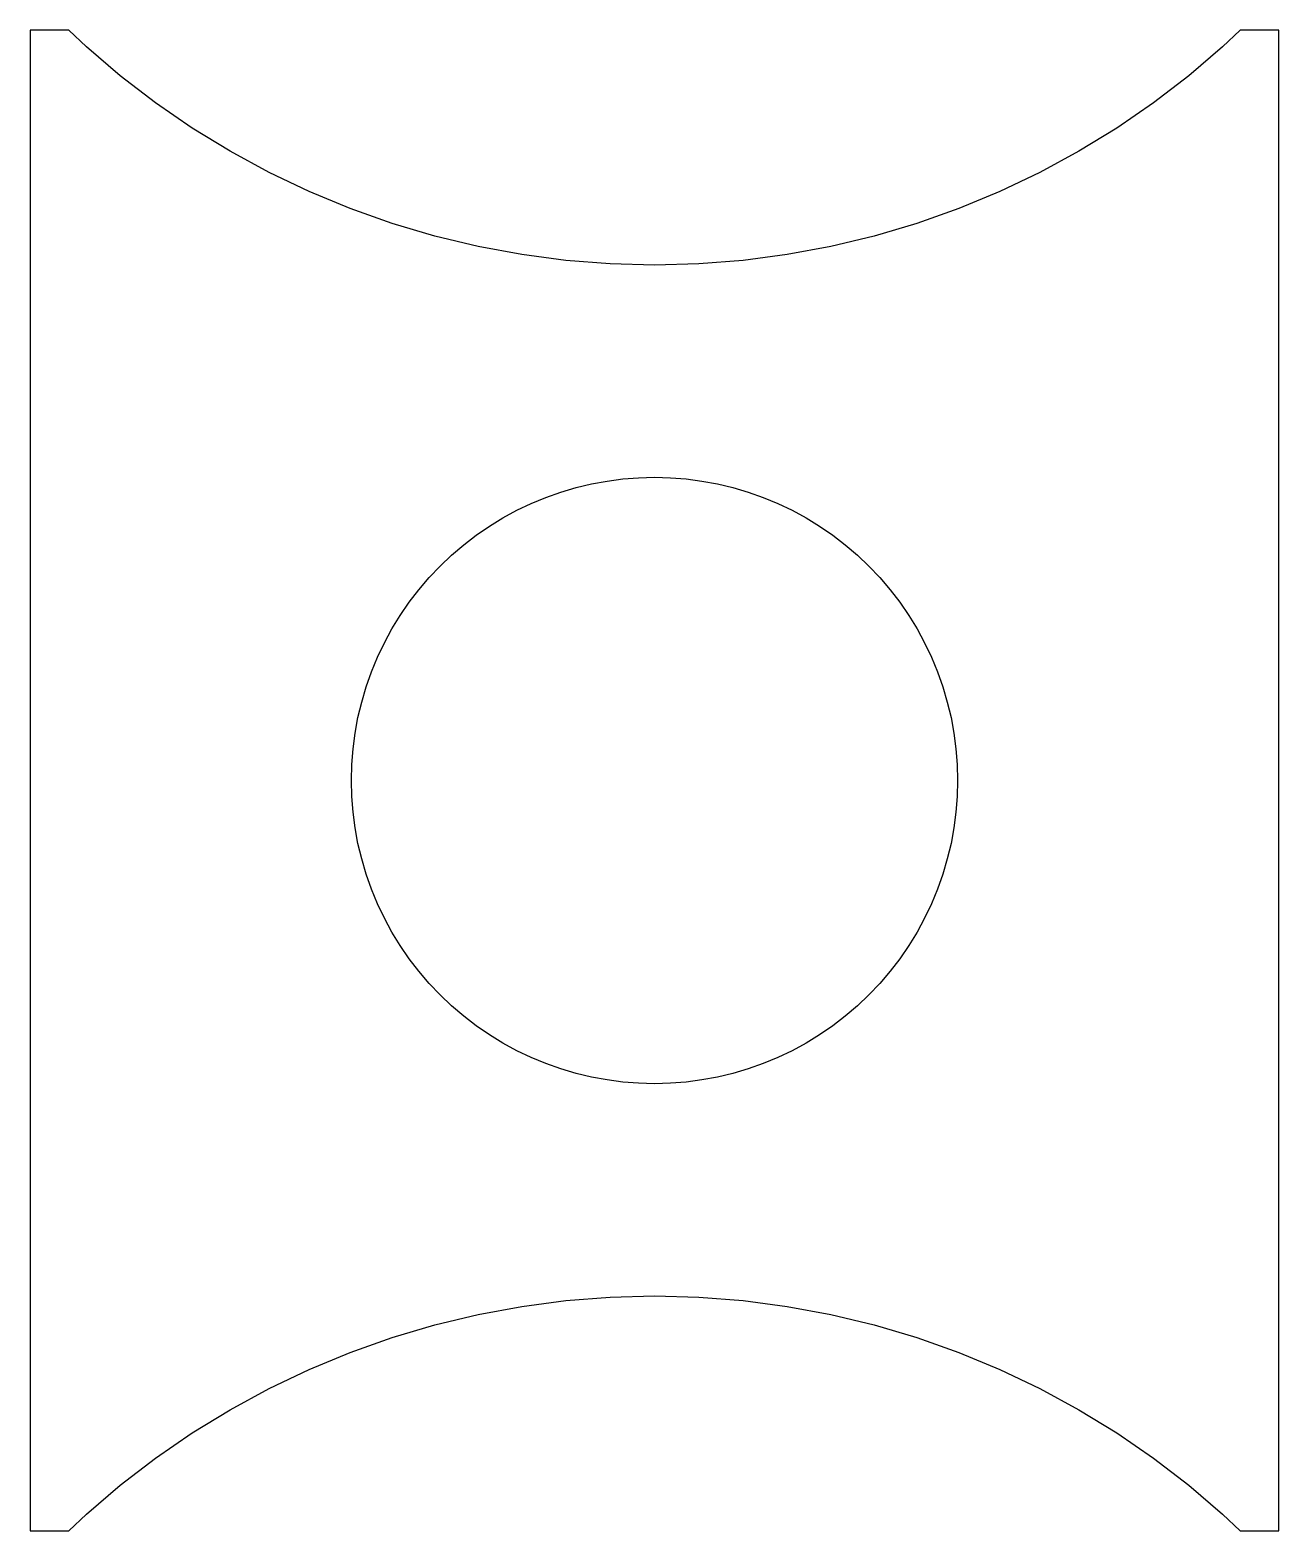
# Model space of a CAD drawing. Header units: metres. Extents: x -8.2 to 8.2, y -9.9 to 9.9.
import ezdxf

# ---------------------------------------------------------------- set-up
doc = ezdxf.new("R2010")
doc.units = ezdxf.units.M

msp = doc.modelspace()

# ---------------------------------------------------------------- linework, layer by layer
for p, q in [((-7.72949, 9.9), (-8.24, 9.9)), ((-8.24, 9.9), (-8.24, -9.9)), ((-7.49426, 9.67678), (-7.72949, 9.9)), ((7.72949, 9.9), (7.49426, 9.67678)), ((8.24, 9.9), (7.72949, 9.9)), ((8.24, -9.9), (8.24, 9.9)), ((-7.04839, 9.29597), (-7.49426, 9.67678)), ((7.49426, 9.67678), (7.04839, 9.29597)), ((-6.58319, 8.93901), (-7.04839, 9.29597)), ((7.04839, 9.29597), (6.58319, 8.93901)), ((-6.09996, 8.60689), (-6.58319, 8.93901)), ((6.58319, 8.93901), (6.09996, 8.60689)), ((-5.6, 8.30052), (-6.09996, 8.60689)), ((6.09996, 8.60689), (5.6, 8.30052)), ((-5.08469, 8.02073), (-5.6, 8.30052)), ((5.6, 8.30052), (5.08469, 8.02073)), ((-4.55545, 7.76829), (-5.08469, 8.02073)), ((5.08469, 8.02073), (4.55545, 7.76829)), ((-4.01372, 7.5439), (-4.55545, 7.76829)), ((4.55545, 7.76829), (4.01372, 7.5439)), ((-3.46099, 7.34817), (-4.01372, 7.5439)), ((4.01372, 7.5439), (3.46099, 7.34817)), ((-2.89877, 7.18163), (-3.46099, 7.34817)), ((3.46099, 7.34817), (2.89877, 7.18163)), ((-2.32861, 7.04475), (-2.89877, 7.18163)), ((2.89877, 7.18163), (2.32861, 7.04475)), ((-1.75207, 6.93789), (-2.32861, 7.04475)), ((-1.17072, 6.86135), (-1.75207, 6.93789)), ((1.75207, 6.93789), (1.17072, 6.86135)), ((2.32861, 7.04475), (1.75207, 6.93789)), ((-0.586163, 6.81535), (-1.17072, 6.86135)), ((0, 6.8), (-0.586163, 6.81535)), ((0.586163, 6.81535), (0, 6.8)), ((1.17072, 6.86135), (0.586163, 6.81535)), ((-0.625737, 3.95075), (-0.418114, 3.97809)), ((-0.418114, 3.97809), (-0.209343, 3.99452)), ((-0.209343, 3.99452), (0, 4)), ((0, 4), (0.209343, 3.99452)), ((0.209343, 3.99452), (0.418114, 3.97809)), ((0.418114, 3.97809), (0.625737, 3.95075)), ((-1.43347, 3.73432), (-1.23607, 3.80423)), ((-1.23607, 3.80423), (-1.03528, 3.8637)), ((-1.03528, 3.8637), (-0.831646, 3.91259)), ((-0.831646, 3.91259), (-0.625737, 3.95075)), ((0.625737, 3.95075), (0.831646, 3.91259)), ((0.831646, 3.91259), (1.03528, 3.8637)), ((1.03528, 3.8637), (1.23607, 3.80423)), ((1.23607, 3.80423), (1.43347, 3.73432)), ((-2, 3.4641), (-1.81596, 3.56403)), ((-1.81596, 3.56403), (-1.62695, 3.65418)), ((-1.62695, 3.65418), (-1.43347, 3.73432)), ((1.43347, 3.73432), (1.62695, 3.65418)), ((1.62695, 3.65418), (1.81596, 3.56403)), ((1.81596, 3.56403), (2, 3.4641)), ((-2.17856, 3.35468), (-2, 3.4641)), ((2, 3.4641), (2.17856, 3.35468)), ((-2.51728, 3.10858), (-2.35114, 3.23607)), ((-2.35114, 3.23607), (-2.17856, 3.35468)), ((2.17856, 3.35468), (2.35114, 3.23607)), ((2.35114, 3.23607), (2.51728, 3.10858)), ((-2.82843, 2.82843), (-2.67652, 2.97258)), ((-2.67652, 2.97258), (-2.51728, 3.10858)), ((2.51728, 3.10858), (2.67652, 2.97258)), ((2.67652, 2.97258), (2.82843, 2.82843)), ((-2.97258, 2.67652), (-2.82843, 2.82843)), ((2.82843, 2.82843), (2.97258, 2.67652)), ((-3.10858, 2.51728), (-2.97258, 2.67652)), ((2.97258, 2.67652), (3.10858, 2.51728)), ((-3.23607, 2.35114), (-3.10858, 2.51728)), ((3.10858, 2.51728), (3.23607, 2.35114)), ((-3.4641, 2), (-3.35468, 2.17856)), ((-3.35468, 2.17856), (-3.23607, 2.35114)), ((3.23607, 2.35114), (3.35468, 2.17856)), ((3.35468, 2.17856), (3.4641, 2)), ((-3.56403, 1.81596), (-3.4641, 2)), ((3.4641, 2), (3.56403, 1.81596)), ((-3.65418, 1.62695), (-3.56403, 1.81596)), ((3.56403, 1.81596), (3.65418, 1.62695)), ((-3.73432, 1.43347), (-3.65418, 1.62695)), ((3.65418, 1.62695), (3.73432, 1.43347)), ((-3.80423, 1.23607), (-3.73432, 1.43347)), ((3.73432, 1.43347), (3.80423, 1.23607)), ((-3.8637, 1.03528), (-3.80423, 1.23607)), ((3.80423, 1.23607), (3.8637, 1.03528)), ((-3.91259, 0.831646), (-3.8637, 1.03528)), ((3.8637, 1.03528), (3.91259, 0.831646)), ((-3.95075, 0.625737), (-3.91259, 0.831646)), ((3.91259, 0.831646), (3.95075, 0.625737)), ((-3.97809, 0.418114), (-3.95075, 0.625737)), ((3.95075, 0.625737), (3.97809, 0.418114)), ((-3.99452, 0.209343), (-3.97809, 0.418114)), ((3.97809, 0.418114), (3.99452, 0.209343)), ((-4, 0), (-3.99452, 0.209343)), ((3.99452, 0.209343), (4, 0)), ((-3.99452, -0.209343), (-4, 0)), ((4, 0), (3.99452, -0.209343)), ((-3.97809, -0.418114), (-3.99452, -0.209343)), ((3.99452, -0.209343), (3.97809, -0.418114)), ((-3.95075, -0.625737), (-3.97809, -0.418114)), ((3.97809, -0.418114), (3.95075, -0.625737)), ((-3.91259, -0.831646), (-3.95075, -0.625737)), ((3.95075, -0.625737), (3.91259, -0.831646)), ((-3.8637, -1.03528), (-3.91259, -0.831646)), ((3.91259, -0.831646), (3.8637, -1.03528)), ((-3.80423, -1.23607), (-3.8637, -1.03528)), ((3.8637, -1.03528), (3.80423, -1.23607)), ((-3.73432, -1.43347), (-3.80423, -1.23607)), ((3.80423, -1.23607), (3.73432, -1.43347)), ((-3.65418, -1.62695), (-3.73432, -1.43347)), ((3.73432, -1.43347), (3.65418, -1.62695)), ((-3.56403, -1.81596), (-3.65418, -1.62695)), ((3.65418, -1.62695), (3.56403, -1.81596)), ((-3.4641, -2), (-3.56403, -1.81596)), ((3.56403, -1.81596), (3.4641, -2)), ((-3.35468, -2.17856), (-3.4641, -2)), ((3.4641, -2), (3.35468, -2.17856)), ((-3.23607, -2.35114), (-3.35468, -2.17856)), ((-3.10858, -2.51728), (-3.23607, -2.35114)), ((3.23607, -2.35114), (3.10858, -2.51728)), ((3.35468, -2.17856), (3.23607, -2.35114)), ((-2.97258, -2.67652), (-3.10858, -2.51728)), ((3.10858, -2.51728), (2.97258, -2.67652)), ((-2.82843, -2.82843), (-2.97258, -2.67652)), ((2.97258, -2.67652), (2.82843, -2.82843)), ((-2.67652, -2.97258), (-2.82843, -2.82843)), ((2.82843, -2.82843), (2.67652, -2.97258)), ((-2.51728, -3.10858), (-2.67652, -2.97258)), ((-2.35114, -3.23607), (-2.51728, -3.10858)), ((2.51728, -3.10858), (2.35114, -3.23607)), ((2.67652, -2.97258), (2.51728, -3.10858)), ((-2.17856, -3.35468), (-2.35114, -3.23607)), ((-2, -3.4641), (-2.17856, -3.35468)), ((2.17856, -3.35468), (2, -3.4641)), ((2.35114, -3.23607), (2.17856, -3.35468)), ((-1.81596, -3.56403), (-2, -3.4641)), ((2, -3.4641), (1.81596, -3.56403)), ((-1.62695, -3.65418), (-1.81596, -3.56403)), ((-1.43347, -3.73432), (-1.62695, -3.65418)), ((-1.23607, -3.80423), (-1.43347, -3.73432)), ((1.43347, -3.73432), (1.23607, -3.80423)), ((1.62695, -3.65418), (1.43347, -3.73432)), ((1.81596, -3.56403), (1.62695, -3.65418)), ((-1.03528, -3.8637), (-1.23607, -3.80423)), ((-0.831646, -3.91259), (-1.03528, -3.8637)), ((-0.625737, -3.95075), (-0.831646, -3.91259)), ((-0.418114, -3.97809), (-0.625737, -3.95075)), ((0.625737, -3.95075), (0.418114, -3.97809)), ((0.831646, -3.91259), (0.625737, -3.95075)), ((1.03528, -3.8637), (0.831646, -3.91259)), ((1.23607, -3.80423), (1.03528, -3.8637)), ((-0.209343, -3.99452), (-0.418114, -3.97809)), ((0, -4), (-0.209343, -3.99452)), ((0.209343, -3.99452), (0, -4)), ((0.418114, -3.97809), (0.209343, -3.99452)), ((-1.75207, -6.93789), (-1.17072, -6.86135)), ((-1.17072, -6.86135), (-0.586163, -6.81535)), ((-0.586163, -6.81535), (0, -6.8)), ((0, -6.8), (0.586163, -6.81535)), ((0.586163, -6.81535), (1.17072, -6.86135)), ((1.17072, -6.86135), (1.75207, -6.93789)), ((-2.89877, -7.18163), (-2.32861, -7.04475)), ((-2.32861, -7.04475), (-1.75207, -6.93789)), ((1.75207, -6.93789), (2.32861, -7.04475)), ((2.32861, -7.04475), (2.89877, -7.18163)), ((-3.46099, -7.34817), (-2.89877, -7.18163)), ((2.89877, -7.18163), (3.46099, -7.34817)), ((-4.01372, -7.5439), (-3.46099, -7.34817)), ((3.46099, -7.34817), (4.01372, -7.5439)), ((-4.55545, -7.76829), (-4.01372, -7.5439)), ((4.01372, -7.5439), (4.55545, -7.76829)), ((-5.08469, -8.02073), (-4.55545, -7.76829)), ((4.55545, -7.76829), (5.08469, -8.02073)), ((-5.6, -8.30052), (-5.08469, -8.02073)), ((5.08469, -8.02073), (5.6, -8.30052)), ((-6.09996, -8.60689), (-5.6, -8.30052)), ((5.6, -8.30052), (6.09996, -8.60689)), ((-6.58319, -8.93901), (-6.09996, -8.60689)), ((6.09996, -8.60689), (6.58319, -8.93901)), ((-7.04839, -9.29597), (-6.58319, -8.93901)), ((6.58319, -8.93901), (7.04839, -9.29597)), ((-7.49426, -9.67678), (-7.04839, -9.29597)), ((7.04839, -9.29597), (7.49426, -9.67678)), ((-7.72949, -9.9), (-7.49426, -9.67678)), ((7.49426, -9.67678), (7.72949, -9.9)), ((-8.24, -9.9), (-7.72949, -9.9)), ((7.72949, -9.9), (8.24, -9.9))]:
    msp.add_line(p, q)

doc.saveas('drawing.dxf')
